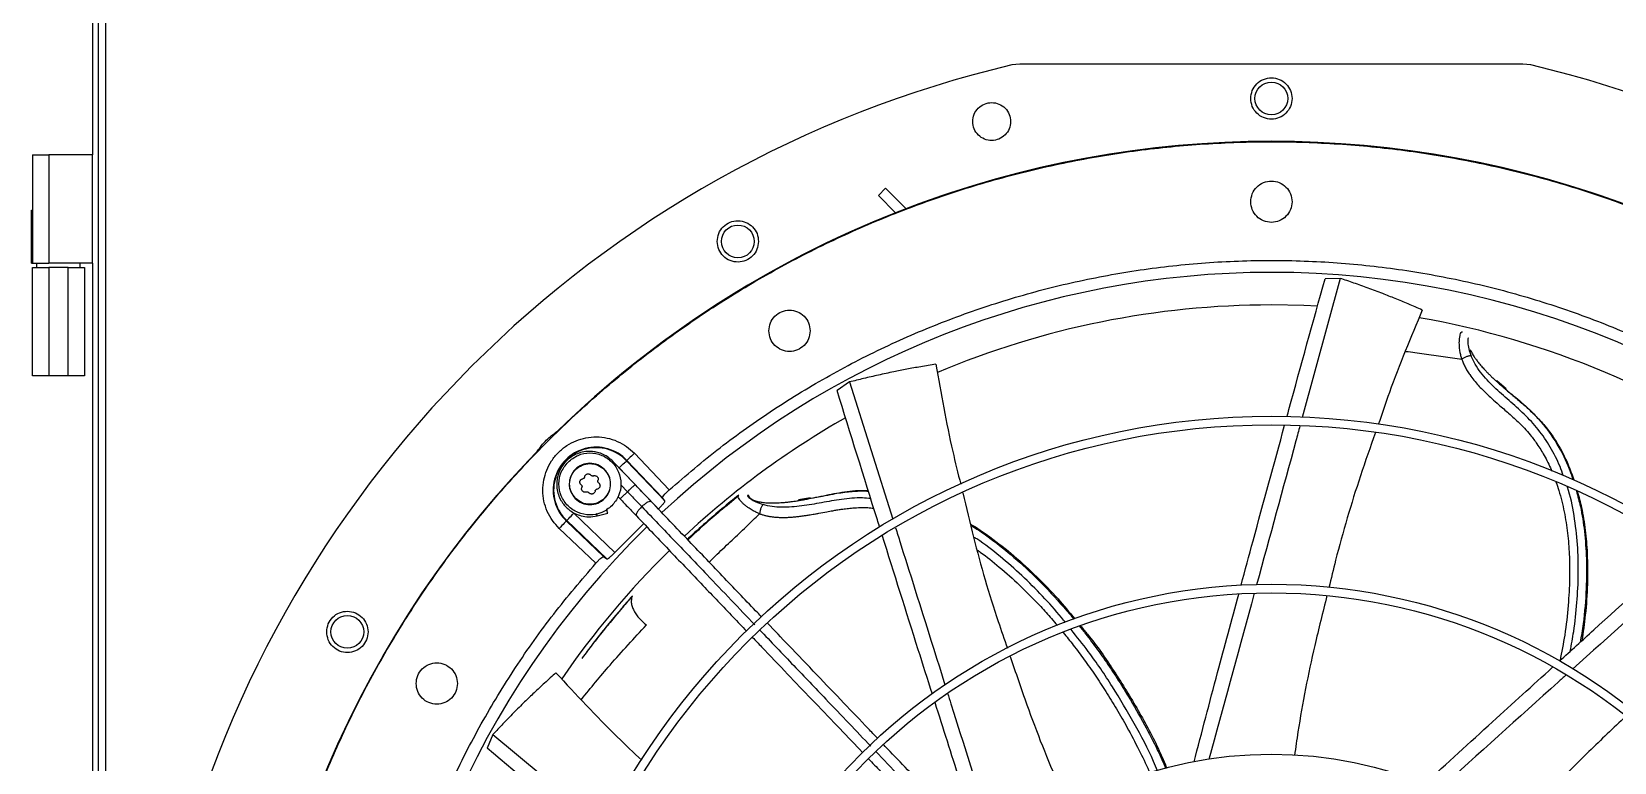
# Model space of a CAD drawing. Header units: inches. Extents: x 1229 to 1453, y -1023 to -720.
# Drawn here: x 1244.99 to 1263.1, y -920.65 to -912.29 of the extents above; entities that cross this region are included whole.
import ezdxf

# ---------------------------------------------------------------- set-up
doc = ezdxf.new("R2010")
doc.units = ezdxf.units.IN
doc.header["$MEASUREMENT"] = 0

msp = doc.modelspace()

# ---------------------------------------------------------------- linework, layer by layer
at = {"color": 18, "linetype": 'Continuous', "lineweight": 25, "true_color": 0x000000}
for p, q in [((1245.6906, -911.8687), (1245.6906, -913.6997)), ((1245.7536, -911.8687), (1245.7536, -939.2706)), ((1245.8366, -911.9447), (1245.8366, -939.1947)), ((1256.2963, -912.6624), (1256.2059, -912.6729)), ((1262.0514, -912.6624), (1256.2963, -912.6624)), ((1262.1418, -912.6729), (1262.0514, -912.6624)), ((1245.0031, -913.6997), (1245.0031, -914.3343)), ((1245.0031, -913.6997), (1245.1906, -913.6997)), ((1245.1906, -913.6997), (1245.1906, -914.9397)), ((1245.6906, -913.6997), (1245.1906, -913.6997)), ((1245.6906, -914.9397), (1245.6906, -913.6997)), ((1254.7606, -914.0827), (1254.6787, -914.1678)), ((1254.6787, -914.1678), (1254.8761, -914.3652)), ((1254.9964, -914.3185), (1254.7606, -914.0827)), ((1244.9931, -914.9397), (1244.9931, -914.3343)), ((1244.9931, -914.3343), (1245.0031, -914.3343)), ((1245.0031, -914.3343), (1245.0031, -914.9397)), ((1244.9931, -914.9397), (1245.0031, -914.9397)), ((1245.0031, -914.9397), (1245.1906, -914.9397)), ((1245.0496, -914.9397), (1245.0496, -914.9897)), ((1245.6906, -914.9397), (1245.1906, -914.9397)), ((1245.5496, -914.9897), (1245.5496, -914.9397)), ((1245.6906, -914.9397), (1245.6906, -934.6997)), ((1245.0026, -916.2297), (1245.0026, -914.9897)), ((1245.0026, -914.9897), (1245.1901, -914.9897)), ((1245.1901, -914.9897), (1245.1901, -916.2297)), ((1245.4091, -914.9897), (1245.1901, -914.9897)), ((1245.4091, -916.2297), (1245.4091, -914.9897)), ((1245.4091, -914.9897), (1245.5966, -914.9897)), ((1245.5966, -914.9897), (1245.5966, -916.2297)), ((1259.9603, -915.1136), (1259.5274, -916.7039)), ((1259.9603, -915.1136), (1259.7881, -915.1179)), ((1245.1901, -916.2297), (1245.0026, -916.2297)), ((1245.4091, -916.2297), (1245.1901, -916.2297)), ((1245.5966, -916.2297), (1245.4091, -916.2297)), ((1254.349, -916.2995), (1254.2065, -916.3962)), ((1254.349, -916.2995), (1254.8443, -917.8699)), ((1261.8586, -916.3793), (1261.7539, -916.2871)), ((1251.8882, -917.1153), (1252.2866, -917.532)), ((1251.8948, -917.4727), (1251.6417, -917.2079)), ((1252.1615, -917.751), (1251.7135, -917.2823)), ((1251.7988, -917.2007), (1251.8028, -917.1969)), ((1252.237, -917.6591), (1251.7988, -917.2007)), ((1251.8028, -917.1969), (1252.2101, -917.6229)), ((1251.7332, -917.4746), (1251.8094, -917.5543)), ((1251.7001, -917.6109), (1251.724, -917.6359)), ((1252.237, -917.6591), (1252.2101, -917.6229)), ((1253.1817, -917.6015), (1253.1828, -917.6039)), ((1253.1905, -917.5953), (1253.1819, -917.5973)), ((1253.1905, -917.5953), (1253.1921, -917.5988)), ((1253.1947, -917.6008), (1253.1905, -917.5953)), ((1253.1989, -917.6097), (1253.1978, -917.6062)), ((1253.9039, -917.6243), (1253.764, -917.6491)), ((1251.1954, -917.8004), (1251.6641, -918.2484)), ((1251.4607, -917.8314), (1251.5829, -917.8016)), ((1251.4451, -918.3736), (1251.0283, -917.9752)), ((1251.1099, -917.8898), (1251.1138, -917.8858)), ((1251.536, -918.2971), (1251.1099, -917.8898)), ((1251.5722, -918.324), (1251.1138, -917.8858)), ((1251.6641, -918.2484), (1251.994, -917.9185)), ((1251.536, -918.2971), (1251.5722, -918.324)), ((1250.2702, -920.3306), (1250.2025, -920.4889)), ((1250.2702, -920.3306), (1251.534, -921.3824))]:
    msp.add_line(p, q, dxfattribs=at)
at = {"color": 18, "linetype": 'Continuous', "lineweight": 25, "true_color": 0x000000, "flags": 128}
for points in [[(1259.7001, -915.4324), (1259.5441, -915.4252), (1259.1739, -915.4183)], [(1251.8882, -917.1153), (1251.8717, -917.131), (1251.8559, -917.1462), (1251.8412, -917.1602), (1251.8284, -917.1725), (1251.8177, -917.1826), (1251.8098, -917.1902), (1251.8047, -917.195), (1251.8028, -917.1969)], [(1251.7135, -917.2823), (1251.7299, -917.2666), (1251.7458, -917.2514), (1251.7604, -917.2374), (1251.7733, -917.2251), (1251.7839, -917.2149), (1251.7919, -917.2073), (1251.7969, -917.2025), (1251.7988, -917.2007)], [(1251.1138, -917.8858), (1251.1156, -917.8839), (1251.1204, -917.8788), (1251.128, -917.8709), (1251.1382, -917.8602), (1251.1505, -917.8474), (1251.1645, -917.8327), (1251.1796, -917.8169), (1251.1954, -917.8004)], [(1251.1099, -917.8898), (1251.1081, -917.8917), (1251.1033, -917.8967), (1251.0957, -917.9047), (1251.0855, -917.9153), (1251.0732, -917.9282), (1251.0592, -917.9428), (1251.0441, -917.9587), (1251.0283, -917.9752)]]:
    msp.add_lwpolyline(points, dxfattribs=at)
at = {"color": 18, "linetype": 'Continuous', "lineweight": 25, "true_color": 0x000000}
for centre, radius in [((1259.1739, -913.0561), 0.1875), ((1259.1739, -925.2608), 11.7126), ((1253.0715, -914.6912), 0.1875), ((1259.1739, -925.2608), 8.5704), ((1259.1739, -925.2608), 8.472), ((1259.1739, -925.2608), 6.6478), ((1259.1739, -925.2608), 6.5493), ((1248.6043, -919.1584), 0.1875), ((1259.1739, -925.2608), 4.7037)]:
    msp.add_circle(centre, radius, dxfattribs=at)
for centre, radius, start, end in [((1259.1739, -925.2608), 12.9331, 103.26667, 166.73333), ((1259.1739, -925.2608), 12.9331, 13.26667, 76.73333), ((1259.1739, -925.2608), 11.7147, 69.09994, 110.90006), ((1259.1739, -925.2608), 11.7147, 111.53134, 134.20264), ((1259.1739, -925.2608), 10.2157, 90, 133.03686), ((1259.1739, -925.2608), 10.2157, 44.36303, 90), ((1259.1739, -925.2608), 9.8425, 90, 112.84339), ((1259.1739, -925.2608), 9.8425, 54.20961, 80.11304), ((1259.1739, -925.2608), 9.8425, 119.66087, 133.01249), ((1259.1739, -925.2608), 11.7147, 135.79736, 158.46866), ((1251.4486, -917.5355), 0.4901, 43.70945, 226.29055), ((1251.4486, -917.5355), 0.4845, 43.70945, 226.29055), ((1259.1739, -925.2608), 10.2157, 134.36248, 223.03765), ((1259.1739, -925.2608), 9.8425, 134.38828, 145.56385)]:
    msp.add_arc(centre, radius, start, end, dxfattribs=at)
for points, knots in [([(1258.9376, -913.0561), (1258.9412, -913.0253), (1258.9482, -912.9635), (1259.0027, -912.8849), (1259.0809, -912.8322), (1259.1739, -912.8137), (1259.2668, -912.8322), (1259.345, -912.8849), (1259.3995, -912.9635), (1259.4066, -913.0253), (1259.4101, -913.0561)], [0, 0, 0, 0, 0.1245349, 0.2497054, 0.3748574, 0.4999969, 0.6251426, 0.7502946, 0.8754651, 1, 1, 1, 1]), ([(1255.7577, -913.3198), (1255.761, -913.2914), (1255.7675, -913.2346), (1255.8178, -913.1625), (1255.8896, -913.1144), (1255.975, -913.0976), (1256.0602, -913.1149), (1256.1317, -913.1634), (1256.1812, -913.2355), (1256.1876, -913.2918), (1256.1908, -913.3198)], [0, 0, 0, 0, 0.1252412, 0.2504823, 0.3757092, 0.5009322, 0.6261603, 0.7514072, 0.8764868, 1, 1, 1, 1]), ([(1259.4101, -913.0561), (1259.4065, -913.0873), (1259.3992, -913.1495), (1259.3442, -913.228), (1259.2662, -913.2801), (1259.1739, -913.2984), (1259.0815, -913.2801), (1259.0035, -913.228), (1258.9485, -913.1495), (1258.9413, -913.0873), (1258.9376, -913.0561)], [0, 0, 0, 0, 0.1262511, 0.2513295, 0.3756274, 0.5000031, 0.6243726, 0.7486705, 0.8737489, 1, 1, 1, 1]), ([(1256.1908, -913.3198), (1256.1875, -913.3483), (1256.181, -913.405), (1256.131, -913.4769), (1256.0598, -913.5249), (1255.9751, -913.5419), (1255.8902, -913.5255), (1255.8184, -913.4778), (1255.7677, -913.4056), (1255.7611, -913.3484), (1255.7577, -913.3198)], [0, 0, 0, 0, 0.1255135, 0.2499867, 0.3743935, 0.4988922, 0.6232597, 0.7479394, 0.8738314, 1, 1, 1, 1]), ([(1247.4643, -925.2608), (1247.4692, -925.0053), (1247.4788, -924.4944), (1247.5568, -923.7313), (1247.681, -922.9748), (1247.8553, -922.228), (1248.0778, -921.4942), (1248.3479, -920.7766), (1248.6644, -920.0781), (1249.0259, -919.4019), (1249.4308, -918.7507), (1249.8774, -918.1274), (1250.3639, -917.5347), (1250.8881, -916.975), (1251.4477, -916.4508), (1252.0405, -915.9644), (1252.6637, -915.5177), (1253.3149, -915.1128), (1253.9912, -914.7513), (1254.6896, -914.4349), (1255.4073, -914.1648), (1256.141, -913.9422), (1256.8878, -913.7681), (1257.6444, -913.6432), (1258.4075, -913.568), (1259.1739, -913.5429), (1259.9402, -913.568), (1260.7033, -913.6432), (1261.4599, -913.7681), (1262.2067, -913.9422), (1262.9404, -914.1648), (1263.6581, -914.4349), (1264.3565, -914.7513), (1265.0328, -915.1128), (1265.684, -915.5177), (1266.3073, -915.9644), (1266.9, -916.4508), (1267.4597, -916.975), (1267.9838, -917.5347), (1268.4703, -918.1274), (1268.9169, -918.7507), (1269.3218, -919.4019), (1269.6833, -920.0781), (1269.9998, -920.7766), (1270.2699, -921.4942), (1270.4924, -922.228), (1270.6667, -922.9748), (1270.7909, -923.7313), (1270.8689, -924.4944), (1270.8786, -925.0053), (1270.8834, -925.2608)], [0, 0, 0, 0, 0.0208333, 0.0416667, 0.0625, 0.0833333, 0.1041667, 0.125, 0.1458333, 0.1666667, 0.1875, 0.2083334, 0.2291667, 0.25, 0.2708334, 0.2916666, 0.3125, 0.3333333, 0.3541667, 0.375, 0.3958333, 0.4166666, 0.4375001, 0.4583333, 0.4791667, 0.5, 0.5208333, 0.5416667, 0.5625, 0.5833334, 0.6041667, 0.625, 0.6458334, 0.6666667, 0.6875, 0.7083334, 0.7291667, 0.75, 0.7708333, 0.7916667, 0.8125, 0.8333333, 0.8541667, 0.875, 0.8958333, 0.9166667, 0.9375, 0.9583333, 0.9791667, 1, 1, 1, 1]), ([(1258.9376, -914.2372), (1258.9412, -914.2063), (1258.9483, -914.1444), (1259.0029, -914.0658), (1259.081, -914.0133), (1259.1739, -913.9948), (1259.2667, -914.0133), (1259.3448, -914.0658), (1259.3994, -914.1444), (1259.4065, -914.2063), (1259.4101, -914.2372)], [0, 0, 0, 0, 0.1249991, 0.2500007, 0.3749975, 0.4999969, 0.6250025, 0.7499993, 0.8750009, 1, 1, 1, 1]), ([(1259.4101, -914.2372), (1259.4065, -914.2681), (1259.3994, -914.3299), (1259.3448, -914.4086), (1259.2667, -914.4611), (1259.1739, -914.4795), (1259.081, -914.4611), (1259.0029, -914.4086), (1258.9483, -914.3299), (1258.9412, -914.2681), (1258.9376, -914.2372)], [0, 0, 0, 0, 0.1249991, 0.2500007, 0.3749975, 0.5000031, 0.6250025, 0.7499993, 0.8750009, 1, 1, 1, 1]), ([(1252.8353, -914.6912), (1252.8389, -914.6602), (1252.846, -914.5981), (1252.901, -914.5193), (1252.9796, -914.4668), (1253.073, -914.4488), (1253.1661, -914.4679), (1253.2438, -914.5212), (1253.2974, -914.5997), (1253.3043, -914.6608), (1253.3077, -914.6912)], [0, 0, 0, 0, 0.12549, 0.2509626, 0.3764296, 0.5019059, 0.6273907, 0.7528825, 0.8772355, 1, 1, 1, 1]), ([(1253.3077, -914.6912), (1253.3042, -914.722), (1253.2971, -914.7836), (1253.243, -914.862), (1253.1655, -914.9146), (1253.0732, -914.9335), (1252.9804, -914.9158), (1252.9017, -914.8638), (1252.8461, -914.7849), (1252.8389, -914.7224), (1252.8353, -914.6912)], [0, 0, 0, 0, 0.1245781, 0.2488759, 0.3733742, 0.4977534, 0.6221004, 0.7475169, 0.8737596, 1, 1, 1, 1]), ([(1252.2866, -917.532), (1252.4776, -917.3689), (1252.8597, -917.0425), (1253.476, -916.6075), (1254.1199, -916.2154), (1254.7912, -915.872), (1255.4856, -915.5781), (1256.1995, -915.3355), (1256.9292, -915.1455), (1257.6708, -915.009), (1258.4203, -914.9269), (1259.1739, -914.8994), (1259.9274, -914.9269), (1260.6769, -915.009), (1261.4185, -915.1455), (1262.1482, -915.3355), (1262.8621, -915.5781), (1263.5565, -915.872), (1264.2278, -916.2154), (1264.8717, -916.6075), (1265.488, -917.0425), (1265.8701, -917.3689), (1266.0611, -917.532)], [0, 0, 0, 0, 0.04999991, 0.09999992, 0.14999988, 0.19999993, 0.25, 0.30000004, 0.35000001, 0.40000012, 0.45000007, 0.49999985, 0.54999995, 0.5999999, 0.65000001, 0.69999997, 0.75000002, 0.80000009, 0.85, 0.89999996, 0.94999997, 1, 1, 1, 1]), ([(1259.3529, -916.6945), (1259.3604, -916.6673), (1259.5043, -916.14), (1259.65, -915.6154), (1259.7881, -915.1179)], [0, 0, 0, 0, 0.0516093, 1, 1, 1, 1]), ([(1260.9004, -915.4763), (1260.8469, -915.453), (1260.7436, -915.4078), (1260.5927, -915.3457), (1260.4396, -915.2851), (1260.2824, -915.2259), (1260.1197, -915.1674), (1260.0127, -915.1313), (1259.9603, -915.1136)], [0, 0, 0, 0, 0.1737125, 0.335418, 0.4850755, 0.6632663, 0.8349168, 1, 1, 1, 1]), ([(1253.4258, -915.7141), (1253.4294, -915.6831), (1253.4365, -915.6213), (1253.4911, -915.5427), (1253.5692, -915.4901), (1253.662, -915.4717), (1253.7549, -915.4901), (1253.833, -915.5427), (1253.8876, -915.6213), (1253.8947, -915.6831), (1253.8983, -915.7141)], [0, 0, 0, 0, 0.1249991, 0.2499977, 0.3749989, 0.4999982, 0.6249976, 0.7499987, 0.8750009, 1, 1, 1, 1]), ([(1260.9004, -915.4763), (1260.7694, -915.7889), (1260.5887, -916.2202), (1260.4385, -916.6628), (1260.3971, -916.7848)], [0, 0, 0, 0, 0.7245334, 1, 1, 1, 1]), ([(1253.8983, -915.7141), (1253.8947, -915.745), (1253.8876, -915.8068), (1253.833, -915.8854), (1253.7549, -915.938), (1253.662, -915.9564), (1253.5692, -915.938), (1253.4911, -915.8854), (1253.4365, -915.8068), (1253.4294, -915.745), (1253.4258, -915.7141)], [0, 0, 0, 0, 0.1249998, 0.2500013, 0.3750024, 0.5000018, 0.6250011, 0.7500022, 0.8750002, 1, 1, 1, 1]), ([(1261.3521, -916.0372), (1261.3486, -916.0251), (1261.3407, -915.9979), (1261.3317, -915.9531), (1261.3261, -915.9084), (1261.3237, -915.8674), (1261.3239, -915.8315), (1261.3267, -915.7941), (1261.3332, -915.7599), (1261.3435, -915.7293), (1261.3534, -915.7258), (1261.3586, -915.724)], [0, 0, 0, 0, 0.0797533, 0.1782755, 0.2969961, 0.3878827, 0.4805779, 0.5825761, 0.7201844, 0.853487, 1, 1, 1, 1]), ([(1261.4296, -915.798), (1261.4262, -915.7986), (1261.4192, -915.7999), (1261.4197, -915.8472), (1261.4286, -915.9157), (1261.4483, -915.9738), (1261.4582, -916.0028)], [0, 0, 0, 0, 0.2444645, 0.4943335, 0.7479228, 1, 1, 1, 1]), ([(1260.7117, -915.9488), (1260.7816, -915.9586), (1260.9245, -915.9787), (1261.1379, -916.009), (1261.2814, -916.0279), (1261.3521, -916.0372)], [0, 0, 0, 0, 0.326792, 0.6684213, 1, 1, 1, 1]), ([(1261.4582, -916.0028), (1261.4557, -916.0023), (1261.4505, -916.0012), (1261.4395, -916.0017), (1261.426, -916.004), (1261.4106, -916.0083), (1261.3944, -916.0142), (1261.3787, -916.0214), (1261.3642, -916.0292), (1261.356, -916.0346), (1261.3521, -916.0372)], [0, 0, 0, 0, 0.1149807, 0.2381364, 0.3674316, 0.500006, 0.6325778, 0.7618708, 0.8850249, 1, 1, 1, 1]), ([(1261.3521, -916.0372), (1261.3573, -916.0515), (1261.3681, -916.081), (1261.389, -916.1254), (1261.414, -916.1708), (1261.4476, -916.2229), (1261.4898, -916.279), (1261.5386, -916.3355), (1261.5866, -916.3859), (1261.6383, -916.4364), (1261.7009, -916.4941), (1261.7861, -916.5694), (1261.8726, -916.6436), (1261.9516, -916.7136), (1262.0118, -916.7698), (1262.0733, -916.8322), (1262.1413, -916.9104), (1262.2185, -917.0135), (1262.2996, -917.1457), (1262.3546, -917.2517), (1262.3796, -917.3145), (1262.382, -917.3205)], [0, 0, 0, 0, 0.0273161, 0.0563296, 0.0869677, 0.1187169, 0.165398, 0.2104306, 0.2503315, 0.2887063, 0.3394777, 0.4034158, 0.4948598, 0.5485889, 0.5987234, 0.6476001, 0.7107189, 0.7885468, 0.8811132, 0.9885517, 1, 1, 1, 1]), ([(1261.4467, -915.9263), (1261.453, -915.9399), (1261.4657, -915.9672), (1261.4899, -916.0059), (1261.5145, -916.0413), (1261.5416, -916.0768), (1261.5754, -916.1173), (1261.6084, -916.1538), (1261.6371, -916.1839), (1261.6621, -916.2093), (1261.6904, -916.237), (1261.7188, -916.2641), (1261.7381, -916.2817), (1261.7466, -916.2895)], [0, 0, 0, 0, 0.1176237, 0.2352945, 0.3088833, 0.3993932, 0.5172332, 0.6329833, 0.696085, 0.7668556, 0.8452754, 0.9312976, 1, 1, 1, 1]), ([(1262.5135, -917.3723), (1262.5014, -917.3369), (1262.4621, -917.2224), (1262.3679, -917.0426), (1262.2311, -916.8393), (1262.0682, -916.6658), (1261.8939, -916.5134), (1261.7212, -916.3616), (1261.5884, -916.2216), (1261.5022, -916.0984), (1261.4727, -916.0344), (1261.4582, -916.0028)], [0, 0, 0, 0, 0.06172613, 0.20011546, 0.33879339, 0.47720265, 0.61248728, 0.74506003, 0.87459915, 0.93807949, 1, 1, 1, 1]), ([(1255.336, -916.0963), (1255.2784, -916.1056), (1255.167, -916.1235), (1255.0065, -916.1528), (1254.8449, -916.1846), (1254.6807, -916.2198), (1254.5122, -916.2586), (1254.4027, -916.2861), (1254.349, -916.2995)], [0, 0, 0, 0, 0.1737121, 0.3354186, 0.4850768, 0.6632669, 0.834917, 1, 1, 1, 1]), ([(1255.336, -916.0963), (1255.3948, -916.4301), (1255.476, -916.8908), (1255.589, -917.3444), (1255.6201, -917.4695)], [0, 0, 0, 0, 0.7243415, 1, 1, 1, 1]), ([(1254.6925, -917.9565), (1254.6841, -917.93), (1254.5202, -917.4091), (1254.3593, -916.8894), (1254.2065, -916.3962)], [0, 0, 0, 0, 0.0508104, 1, 1, 1, 1]), ([(1261.7466, -916.2895), (1261.7497, -916.2924), (1261.7586, -916.3006), (1261.7751, -916.3154), (1261.7971, -916.3349), (1261.8206, -916.3553), (1261.8425, -916.3742), (1261.8605, -916.3896), (1261.904, -916.4265), (1261.9624, -916.4754), (1262.0331, -916.5356), (1262.0884, -916.5841), (1262.1401, -916.6317), (1262.1912, -916.6819), (1262.241, -916.7353), (1262.3022, -916.8071), (1262.3791, -916.909), (1262.4584, -917.0354), (1262.5295, -917.1731), (1262.5839, -917.2961), (1262.6122, -917.3804), (1262.6241, -917.4158)], [0, 0, 0, 0, 0.0086914, 0.0251817, 0.0460005, 0.0700226, 0.0901404, 0.1065454, 0.1195357, 0.2099486, 0.2672003, 0.3159831, 0.3655041, 0.4157714, 0.4667558, 0.5184192, 0.6120875, 0.7302013, 0.8225324, 0.9257043, 1, 1, 1, 1]), ([(1261.8587, -916.3859), (1261.8872, -916.4102), (1261.979, -916.4885), (1262.0952, -916.5778), (1262.1706, -916.6603), (1262.1899, -916.6814)], [0, 0, 0, 0, 0.2506941, 0.8084089, 1, 1, 1, 1]), ([(1262.1955, -916.6873), (1262.2318, -916.724), (1262.3262, -916.8195), (1262.4507, -917.0051), (1262.5619, -917.214), (1262.6118, -917.3581), (1262.6332, -917.4199)], [0, 0, 0, 0, 0.1847245, 0.4810938, 0.7775394, 1, 1, 1, 1]), ([(1250.7758, -917.0933), (1250.8084, -917.049), (1250.8735, -916.9604), (1250.9621, -916.8953), (1251.0064, -916.8628)], [0, 0, 0, 0, 0.5000028, 1, 1, 1, 1]), ([(1251.0283, -917.9752), (1251.0014, -917.9463), (1250.9466, -917.8877), (1250.8876, -917.7803), (1250.8495, -917.6628), (1250.8364, -917.5406), (1250.8474, -917.4205), (1250.8813, -917.3056), (1250.9376, -917.1982), (1251.0155, -917.1025), (1251.1112, -917.0245), (1251.2186, -916.9683), (1251.3336, -916.9344), (1251.4536, -916.9233), (1251.5759, -916.9364), (1251.6934, -916.9745), (1251.8007, -917.0335), (1251.8594, -917.0883), (1251.8882, -917.1153)], [0, 0, 0, 0, 0.0609947, 0.1240598, 0.1879932, 0.2514896, 0.3132964, 0.3737125, 0.4362122, 0.4999988, 0.5637862, 0.626287, 0.6867033, 0.7485096, 0.8120063, 0.8759386, 0.9390043, 1, 1, 1, 1]), ([(1258.828, -918.6238), (1258.8736, -918.4542), (1259.0379, -917.8431), (1259.2049, -917.2346), (1259.3255, -916.795)], [0, 0, 0, 0, 0.2775205, 1, 1, 1, 1]), ([(1259.5007, -916.802), (1259.4854, -916.8584), (1259.3208, -917.4631), (1259.155, -918.0698), (1259.0046, -918.6199)], [0, 0, 0, 0, 0.0932151, 1, 1, 1, 1]), ([(1260.3647, -916.8782), (1260.3065, -917.0432), (1260.1366, -917.5246), (1259.9601, -918.1173), (1259.857, -918.5479), (1259.832, -918.6524)], [0, 0, 0, 0, 0.2831934, 0.8261353, 1, 1, 1, 1]), ([(1251.6432, -917.2095), (1251.6227, -917.1906), (1251.5838, -917.1548), (1251.5169, -917.1205), (1251.4543, -917.1011), (1251.3858, -917.0918), (1251.3127, -917.0958), (1251.2353, -917.1172), (1251.1658, -917.1531), (1251.1044, -917.2033), (1251.0548, -917.2658), (1251.0194, -917.3372), (1250.9998, -917.4146), (1250.9969, -917.4938), (1251.0103, -917.5697), (1251.033, -917.6274), (1251.0568, -917.669), (1251.0793, -917.7009), (1251.1099, -917.7355), (1251.1526, -917.7723), (1251.2096, -917.807), (1251.2817, -917.8335), (1251.3687, -917.8466), (1251.4294, -917.8366), (1251.4614, -917.8313)], [0, 0, 0, 0, 0.0533831, 0.1009344, 0.1426439, 0.1785059, 0.2332135, 0.2817711, 0.3315184, 0.3821159, 0.4327466, 0.4833787, 0.5340106, 0.5846419, 0.6342275, 0.6807576, 0.7028805, 0.7260425, 0.7554166, 0.7913145, 0.8337298, 0.8826566, 0.938083, 1, 1, 1, 1]), ([(1251.1284, -917.2154), (1251.165, -917.1863), (1251.2381, -917.1283), (1251.3794, -917.1028), (1251.518, -917.1299), (1251.6361, -917.2088), (1251.715, -917.3269), (1251.7421, -917.4655), (1251.7166, -917.6068), (1251.6586, -917.6799), (1251.6295, -917.7165)], [0, 0, 0, 0, 0.1249999, 0.2500017, 0.3749993, 0.5000028, 0.6250011, 0.7500014, 0.8750017, 1, 1, 1, 1]), ([(1251.6295, -917.7165), (1251.593, -917.7455), (1251.5198, -917.8035), (1251.3785, -917.829), (1251.24, -917.8019), (1251.1219, -917.723), (1251.043, -917.6049), (1251.0159, -917.4664), (1251.0413, -917.325), (1251.0994, -917.2519), (1251.1284, -917.2154)], [0, 0, 0, 0, 0.1250027, 0.2499997, 0.375001, 0.5000001, 0.6250003, 0.7500001, 0.8749998, 1, 1, 1, 1]), ([(1251.546, -917.2989), (1251.5216, -917.2795), (1251.4729, -917.2408), (1251.3787, -917.2239), (1251.2863, -917.2419), (1251.2076, -917.2945), (1251.155, -917.3732), (1251.1369, -917.4656), (1251.1539, -917.5598), (1251.1926, -917.6086), (1251.2119, -917.633)], [0, 0, 0, 0, 0.1250006, 0.2499996, 0.3749985, 0.4999991, 0.6250002, 0.7499996, 0.8749982, 1, 1, 1, 1]), ([(1251.2144, -917.6305), (1251.1953, -917.6065), (1251.1572, -917.5585), (1251.1404, -917.4656), (1251.1582, -917.3746), (1251.2101, -917.297), (1251.2877, -917.2452), (1251.3787, -917.2274), (1251.4715, -917.2441), (1251.5196, -917.2823), (1251.5436, -917.3013)], [0, 0, 0, 0, 0.1250013, 0.2500004, 0.3749996, 0.5000009, 0.6250024, 0.7500004, 0.8749985, 1, 1, 1, 1]), ([(1251.2119, -917.633), (1251.2363, -917.6523), (1251.2851, -917.691), (1251.3793, -917.708), (1251.4717, -917.6899), (1251.5504, -917.6373), (1251.603, -917.5586), (1251.621, -917.4662), (1251.6041, -917.372), (1251.5654, -917.3233), (1251.546, -917.2989)], [0, 0, 0, 0, 0.1250015, 0.2500013, 0.3750011, 0.5000027, 0.6250018, 0.7500013, 0.8750016, 1, 1, 1, 1]), ([(1251.5436, -917.3013), (1251.5626, -917.3253), (1251.6008, -917.3734), (1251.6175, -917.4662), (1251.5997, -917.5572), (1251.5479, -917.6348), (1251.4703, -917.6867), (1251.3793, -917.7045), (1251.2864, -917.6877), (1251.2384, -917.6496), (1251.2144, -917.6305)], [0, 0, 0, 0, 0.1249984, 0.2499994, 0.3750005, 0.4999989, 0.6250006, 0.7499994, 0.8749982, 1, 1, 1, 1]), ([(1251.6432, -917.2095), (1251.6427, -917.21), (1251.642, -917.2106), (1251.634, -917.2183), (1251.6325, -917.2198)], [0, 0, 0, 0, 0.81299953, 1, 1, 1, 1]), ([(1251.2793, -917.4778), (1251.2761, -917.4749), (1251.2703, -917.4694), (1251.265, -917.4585), (1251.263, -917.447), (1251.2644, -917.4352), (1251.269, -917.4243), (1251.2766, -917.4154), (1251.2866, -917.4085), (1251.2944, -917.4068), (1251.2985, -917.4058)], [0, 0, 0, 0, 0.13623757, 0.25456346, 0.37957184, 0.49997541, 0.62037304, 0.74539729, 0.86373723, 1, 1, 1, 1]), ([(1251.2793, -917.4778), (1251.2812, -917.4795), (1251.2849, -917.483), (1251.2881, -917.4903), (1251.289, -917.4981), (1251.2875, -917.503), (1251.2867, -917.5055)], [0, 0, 0, 0, 0.2560094, 0.5000574, 0.745935, 1, 1, 1, 1]), ([(1251.2955, -917.5494), (1251.293, -917.5465), (1251.2879, -917.5405), (1251.284, -917.5293), (1251.2831, -917.5172), (1251.2854, -917.5096), (1251.2867, -917.5055)], [0, 0, 0, 0, 0.2407678, 0.4908057, 0.7274845, 1, 1, 1, 1]), ([(1251.3189, -917.3855), (1251.3183, -917.3881), (1251.3171, -917.393), (1251.3124, -917.3994), (1251.3061, -917.4041), (1251.3011, -917.4052), (1251.2985, -917.4058)], [0, 0, 0, 0, 0.2560281, 0.4999487, 0.7438871, 1, 1, 1, 1]), ([(1251.3189, -917.3855), (1251.3198, -917.3813), (1251.3216, -917.3735), (1251.3285, -917.3635), (1251.3374, -917.356), (1251.3483, -917.3513), (1251.36, -917.3499), (1251.3715, -917.352), (1251.3825, -917.3572), (1251.3879, -917.3631), (1251.3908, -917.3662)], [0, 0, 0, 0, 0.1362469, 0.2546153, 0.3795906, 0.5000319, 0.6204035, 0.7454565, 0.863771, 1, 1, 1, 1]), ([(1251.4186, -917.3737), (1251.4161, -917.3744), (1251.4112, -917.3759), (1251.4033, -917.375), (1251.3961, -917.3719), (1251.3926, -917.3681), (1251.3908, -917.3662)], [0, 0, 0, 0, 0.2559954, 0.4999227, 0.7439205, 1, 1, 1, 1]), ([(1251.4186, -917.3737), (1251.4227, -917.3724), (1251.4303, -917.37), (1251.4424, -917.371), (1251.4535, -917.3748), (1251.4595, -917.3799), (1251.4625, -917.3824)], [0, 0, 0, 0, 0.2724809, 0.5090867, 0.7591268, 1, 1, 1, 1]), ([(1251.4787, -917.4541), (1251.4818, -917.4569), (1251.4877, -917.4624), (1251.4929, -917.4733), (1251.495, -917.4849), (1251.4936, -917.4966), (1251.489, -917.5074), (1251.4816, -917.5163), (1251.4716, -917.5232), (1251.4636, -917.5251), (1251.4594, -917.526)], [0, 0, 0, 0, 0.1334912, 0.2559833, 0.3784611, 0.4992475, 0.6215184, 0.7395061, 0.8618418, 1, 1, 1, 1]), ([(1251.4625, -917.3824), (1251.465, -917.3854), (1251.4701, -917.3914), (1251.474, -917.4026), (1251.4749, -917.4148), (1251.4725, -917.4224), (1251.4712, -917.4263)], [0, 0, 0, 0, 0.2407916, 0.4908722, 0.7367046, 1, 1, 1, 1]), ([(1251.4787, -917.4541), (1251.4768, -917.4523), (1251.473, -917.4488), (1251.4699, -917.4416), (1251.469, -917.4337), (1251.4705, -917.4288), (1251.4712, -917.4263)], [0, 0, 0, 0, 0.25608419, 0.50011989, 0.74400881, 1, 1, 1, 1]), ([(1251.8948, -917.4727), (1251.8934, -917.474), (1251.8907, -917.4766), (1251.8702, -917.4962), (1251.842, -917.5232), (1251.8203, -917.5439), (1251.8094, -917.5543)], [0, 0, 0, 0, 0.2570497, 0.5141005, 0.757041, 1, 1, 1, 1]), ([(1252.0823, -917.669), (1252.0516, -917.6368), (1251.9902, -917.5726), (1251.9266, -917.506), (1251.8948, -917.4727)], [0, 0, 0, 0, 0.5000064, 1, 1, 1, 1]), ([(1262.4293, -917.4422), (1262.4407, -917.4752), (1262.4658, -917.5478), (1262.4968, -917.6626), (1262.5242, -917.7848), (1262.5458, -917.907), (1262.5677, -918.0686), (1262.5846, -918.2819), (1262.5878, -918.5578), (1262.5706, -918.8662), (1262.5356, -919.1806), (1262.4946, -919.3893), (1262.4755, -919.4865)], [0, 0, 0, 0, 0.0509483, 0.1121341, 0.1726799, 0.2325776, 0.2918128, 0.408677, 0.5416168, 0.6906578, 0.8558148, 1, 1, 1, 1]), ([(1262.5936, -919.3793), (1262.6072, -919.3038), (1262.6402, -919.1201), (1262.6722, -918.8238), (1262.6888, -918.492), (1262.6811, -918.158), (1262.6396, -917.8268), (1262.5972, -917.6042), (1262.5591, -917.4986), (1262.5584, -917.4969)], [0, 0, 0, 0, 0.121428, 0.2956198, 0.4701514, 0.6451449, 0.8207538, 0.9970952, 1, 1, 1, 1]), ([(1251.3394, -917.5582), (1251.3353, -917.5595), (1251.3277, -917.5618), (1251.3156, -917.5609), (1251.3044, -917.557), (1251.2984, -917.5519), (1251.2955, -917.5494)], [0, 0, 0, 0, 0.2724774, 0.5091791, 0.7592108, 1, 1, 1, 1]), ([(1251.3394, -917.5582), (1251.3419, -917.5574), (1251.3468, -917.5559), (1251.3546, -917.5568), (1251.3619, -917.5599), (1251.3654, -917.5637), (1251.3671, -917.5656)], [0, 0, 0, 0, 0.2558611, 0.4997984, 0.7438138, 1, 1, 1, 1]), ([(1251.4391, -917.5463), (1251.4381, -917.5505), (1251.4364, -917.5583), (1251.4295, -917.5683), (1251.4206, -917.5759), (1251.4097, -917.5805), (1251.3979, -917.5819), (1251.3864, -917.5799), (1251.3755, -917.5746), (1251.37, -917.5688), (1251.3671, -917.5656)], [0, 0, 0, 0, 0.1362633, 0.2546071, 0.3796223, 0.5000185, 0.6204411, 0.7454475, 0.8637643, 1, 1, 1, 1]), ([(1251.4391, -917.5463), (1251.4397, -917.5438), (1251.4408, -917.5388), (1251.4455, -917.5325), (1251.4518, -917.5278), (1251.4568, -917.5266), (1251.4594, -917.526)], [0, 0, 0, 0, 0.256007, 0.5000525, 0.7440013, 1, 1, 1, 1]), ([(1251.8094, -917.5543), (1251.7985, -917.5647), (1251.7768, -917.5855), (1251.7486, -917.6125), (1251.7281, -917.632), (1251.7254, -917.6346), (1251.724, -917.6359)], [0, 0, 0, 0, 0.242959, 0.4858995, 0.7429503, 1, 1, 1, 1]), ([(1251.724, -917.6359), (1251.7558, -917.6692), (1251.8194, -917.7358), (1251.8808, -917.8), (1251.9115, -917.8322)], [0, 0, 0, 0, 0.4999993, 1, 1, 1, 1]), ([(1251.8094, -917.5543), (1251.8404, -917.5867), (1251.8957, -917.6446), (1251.949, -917.7004), (1251.9725, -917.725)], [0, 0, 0, 0, 0.5599007, 1, 1, 1, 1]), ([(1252.0823, -917.669), (1252.0776, -917.6668), (1252.0683, -917.6625), (1252.0398, -917.6736), (1252.0061, -917.6949), (1251.9837, -917.7149), (1251.9725, -917.725)], [0, 0, 0, 0, 0.2570584, 0.5141067, 0.7570491, 1, 1, 1, 1]), ([(1253.3434, -918.9887), (1253.3285, -918.973), (1253.1863, -918.8242), (1252.9092, -918.5343), (1252.5033, -918.1095), (1252.2257, -917.819), (1252.0823, -917.669)], [0, 0, 0, 0, 0.03525774, 0.33511664, 0.65658979, 1, 1, 1, 1]), ([(1252.1615, -917.751), (1252.1723, -917.7406), (1252.1943, -917.7194), (1252.2204, -917.6904), (1252.237, -917.6678), (1252.237, -917.662), (1252.237, -917.6591)], [0, 0, 0, 0, 0.2447901, 0.4967499, 0.747377, 1, 1, 1, 1]), ([(1252.2101, -917.6229), (1252.2101, -917.62), (1252.2101, -917.6142), (1252.2269, -917.5916), (1252.2532, -917.5629), (1252.2756, -917.5422), (1252.2866, -917.532)], [0, 0, 0, 0, 0.2528, 0.5035963, 0.7557688, 1, 1, 1, 1]), ([(1253.0807, -917.5938), (1253.0166, -917.6455), (1252.889, -917.7483), (1252.6982, -917.9132), (1252.5666, -918.0303), (1252.4984, -918.0953), (1252.4939, -918.0996)], [0, 0, 0, 0, 0.318639, 0.6348368, 0.9754512, 1, 1, 1, 1]), ([(1253.0782, -917.6051), (1253.0085, -917.6615), (1252.811, -917.8212), (1252.6205, -917.9891), (1252.5037, -918.1024), (1252.5, -918.1061)], [0, 0, 0, 0, 0.3460011, 0.9791354, 1, 1, 1, 1]), ([(1253.3206, -917.807), (1253.3089, -917.8022), (1253.2828, -917.7914), (1253.2422, -917.7705), (1253.2037, -917.7471), (1253.1702, -917.7233), (1253.1422, -917.7008), (1253.1147, -917.6753), (1253.0917, -917.6487), (1253.0714, -917.6156), (1253.077, -917.6024), (1253.0807, -917.5938)], [0, 0, 0, 0, 0.0721181, 0.1612124, 0.2685639, 0.3507313, 0.4345639, 0.5268108, 0.6512456, 0.7717877, 1, 1, 1, 1]), ([(1253.1819, -917.5973), (1253.1803, -917.6003), (1253.1769, -917.6066), (1253.2143, -917.6357), (1253.2733, -917.6714), (1253.3311, -917.6922), (1253.3598, -917.7026)], [0, 0, 0, 0, 0.2444642, 0.49433304, 0.74791804, 1, 1, 1, 1]), ([(1253.1921, -917.5988), (1253.1933, -917.6016), (1253.1961, -917.6082), (1253.2032, -917.6177), (1253.2126, -917.6271), (1253.2249, -917.6365), (1253.2405, -917.6455), (1253.2615, -917.6547), (1253.2923, -917.6648), (1253.3355, -917.6741), (1253.3871, -917.6804), (1253.4432, -917.6835), (1253.5079, -917.6832), (1253.5644, -917.6799), (1253.6054, -917.6763), (1253.629, -917.674), (1253.655, -917.6711), (1253.6833, -917.6676), (1253.7139, -917.6635), (1253.7402, -917.6597), (1253.7562, -917.6571), (1253.7614, -917.6563)], [0, 0, 0, 0, 0.0333148, 0.0772445, 0.1178682, 0.1551974, 0.2071835, 0.2512427, 0.3074467, 0.3993314, 0.4805216, 0.5509175, 0.6483239, 0.7559515, 0.7851921, 0.8176118, 0.8531912, 0.8919332, 0.9338188, 0.9788415, 1, 1, 1, 1]), ([(1253.1962, -917.6099), (1253.1963, -917.6093), (1253.1965, -917.6074), (1253.1961, -917.6042), (1253.1951, -917.6019), (1253.1947, -917.6008)], [0, 0, 0, 0, 0.2014902, 0.6048291, 1, 1, 1, 1]), ([(1254.5916, -917.6333), (1254.5598, -917.6304), (1254.4468, -917.6201), (1254.2587, -917.6403), (1254.0307, -917.68), (1253.8044, -917.7207), (1253.6121, -917.7373), (1253.462, -917.7278), (1253.3936, -917.711), (1253.3598, -917.7026)], [0, 0, 0, 0, 0.0756621, 0.2691544, 0.4582739, 0.643608, 0.8246968, 0.9134399, 1, 1, 1, 1]), ([(1253.7614, -917.6563), (1253.7679, -917.6553), (1253.7755, -917.6541), (1253.7905, -917.6516), (1253.8188, -917.6468), (1253.9041, -917.6314), (1254.0216, -917.6075), (1254.1494, -917.5823), (1254.2489, -917.5654), (1254.3356, -917.554), (1254.4182, -917.5475), (1254.494, -917.5443), (1254.5425, -917.5463), (1254.5648, -917.5473)], [0, 0, 0, 0, 0.0241776, 0.0280487, 0.0555128, 0.1291539, 0.3462007, 0.4996841, 0.6139299, 0.7219901, 0.8237744, 0.9191673, 1, 1, 1, 1]), ([(1253.9091, -917.6283), (1253.9458, -917.621), (1254.0642, -917.5975), (1254.26, -917.5577), (1254.4429, -917.5348), (1254.5455, -917.5423), (1254.5637, -917.5436)], [0, 0, 0, 0, 0.168802, 0.5442795, 0.9192729, 1, 1, 1, 1]), ([(1255.6437, -917.5668), (1255.6838, -917.7366), (1255.8011, -918.2328), (1255.9729, -918.8262), (1256.1189, -919.244), (1256.1542, -919.3451)], [0, 0, 0, 0, 0.2826603, 0.8262865, 1, 1, 1, 1]), ([(1262.663, -917.5466), (1262.6792, -917.6057), (1262.7207, -917.7567), (1262.7588, -918.0164), (1262.7817, -918.3293), (1262.7771, -918.6837), (1262.753, -919.0037), (1262.7181, -919.2076), (1262.7062, -919.2773)], [0, 0, 0, 0, 0.1058804, 0.2706527, 0.4499725, 0.6438388, 0.8782324, 1, 1, 1, 1]), ([(1262.6741, -917.5519), (1262.6909, -917.6128), (1262.7307, -917.7581), (1262.7666, -917.9955), (1262.7917, -918.2884), (1262.7927, -918.6122), (1262.7712, -918.9466), (1262.74, -919.1611), (1262.7257, -919.2596)], [0, 0, 0, 0, 0.1105992, 0.2640071, 0.41743, 0.6219745, 0.8265311, 1, 1, 1, 1]), ([(1251.4614, -917.8313), (1251.4611, -917.8299), (1251.4605, -917.8277), (1251.4566, -917.8117), (1251.455, -917.8051)], [0, 0, 0, 0, 0.5884561, 1, 1, 1, 1]), ([(1251.5825, -917.8002), (1251.5826, -917.8006), (1251.583, -917.8022), (1251.5803, -917.7912), (1251.5763, -917.7747), (1251.5726, -917.7595), (1251.5715, -917.7552)], [0, 0, 0, 0, 0.1242204, 0.4894388, 0.8549694, 1, 1, 1, 1]), ([(1251.9725, -917.725), (1251.9619, -917.7357), (1251.9409, -917.7572), (1251.9181, -917.7899), (1251.9057, -917.8179), (1251.9096, -917.8274), (1251.9115, -917.8322)], [0, 0, 0, 0, 0.2429525, 0.4859068, 0.7429533, 1, 1, 1, 1]), ([(1251.9115, -917.8322), (1252.0416, -917.9683), (1252.2937, -918.2321), (1252.6627, -918.6183), (1252.9523, -918.9213), (1253.1194, -919.0961), (1253.1703, -919.1494)], [0, 0, 0, 0, 0.3121182, 0.6050759, 0.8796402, 1, 1, 1, 1]), ([(1251.9725, -917.725), (1252.0978, -917.8562), (1252.3444, -918.1142), (1252.6854, -918.471), (1252.991, -918.7908), (1253.175, -918.9833), (1253.2655, -919.078)], [0, 0, 0, 0, 0.29296235, 0.57603534, 0.79157799, 1, 1, 1, 1]), ([(1252.7414, -918.3587), (1252.7726, -918.3286), (1252.8602, -918.2443), (1253.0024, -918.1106), (1253.1648, -917.9572), (1253.2691, -917.8566), (1253.3206, -917.807)], [0, 0, 0, 0, 0.1622514, 0.4551004, 0.731116, 1, 1, 1, 1]), ([(1253.3598, -917.7026), (1253.3579, -917.7043), (1253.3538, -917.7076), (1253.3474, -917.7165), (1253.3408, -917.7285), (1253.3345, -917.7432), (1253.3291, -917.7596), (1253.3249, -917.7764), (1253.3219, -917.7925), (1253.321, -917.8023), (1253.3206, -917.807)], [0, 0, 0, 0, 0.1149698, 0.2381288, 0.367414, 0.5000013, 0.6325818, 0.7618658, 0.885028, 1, 1, 1, 1]), ([(1253.3206, -917.807), (1253.3314, -917.8107), (1253.3535, -917.8182), (1253.3883, -917.8275), (1253.4253, -917.8355), (1253.4596, -917.841), (1253.4954, -917.8452), (1253.5349, -917.8482), (1253.5811, -917.8496), (1253.6286, -917.8489), (1253.6621, -917.8472), (1253.6973, -917.8447), (1253.733, -917.8416), (1253.7832, -917.8357), (1253.8228, -917.8302), (1253.8537, -917.8255), (1253.8758, -917.822), (1253.9017, -917.8178), (1253.9294, -917.8131), (1253.9559, -917.8085), (1253.9775, -917.8046), (1254.0211, -917.7967), (1254.0804, -917.7856), (1254.1493, -917.7729), (1254.2047, -917.7633), (1254.259, -917.7546), (1254.3198, -917.7462), (1254.42, -917.7367), (1254.5222, -917.7321), (1254.6028, -917.7407), (1254.6258, -917.7432)], [0, 0, 0, 0, 0.0257846, 0.052727, 0.0807859, 0.1099243, 0.1299241, 0.1607997, 0.1977057, 0.2322056, 0.2661663, 0.2723933, 0.3107223, 0.3462038, 0.3856384, 0.4010292, 0.4169264, 0.4363038, 0.4605657, 0.4810442, 0.4977595, 0.5107252, 0.5826033, 0.6367304, 0.673365, 0.7133704, 0.7650714, 0.8168617, 0.9476405, 1, 1, 1, 1]), ([(1254.8749, -917.9672), (1254.8926, -918.0233), (1255.0809, -918.6202), (1255.2692, -919.2195), (1255.4398, -919.7624)], [0, 0, 0, 0, 0.0939898, 1, 1, 1, 1]), ([(1255.7301, -917.9233), (1255.7308, -917.9237), (1255.8081, -917.9671), (1255.9771, -918.0872), (1256.2328, -918.2852), (1256.4917, -918.5249), (1256.726, -918.7647), (1256.8626, -918.9332), (1256.9255, -919.0108)], [0, 0, 0, 0, 0.001397, 0.1640789, 0.3809703, 0.5978713, 0.8147802, 1, 1, 1, 1]), ([(1255.7343, -917.9406), (1255.7461, -917.9473), (1255.8503, -918.007), (1256.0384, -918.1473), (1256.3123, -918.3717), (1256.5923, -918.6428), (1256.7908, -918.8645), (1256.8982, -918.9921), (1256.9141, -919.0118), (1256.9162, -919.0144)], [0, 0, 0, 0, 0.0254272, 0.2249118, 0.4362257, 0.6869371, 0.9525105, 0.993722, 1, 1, 1, 1]), ([(1255.2959, -919.869), (1255.242, -919.7002), (1255.0489, -919.0945), (1254.8595, -918.4896), (1254.7229, -918.0533)], [0, 0, 0, 0, 0.2787069, 1, 1, 1, 1]), ([(1256.8191, -919.0514), (1256.8042, -919.0323), (1256.7219, -918.9267), (1256.5554, -918.7473), (1256.3232, -918.5114), (1256.0722, -918.294), (1255.8865, -918.1451), (1255.7789, -918.0792), (1255.7659, -918.0712)], [0, 0, 0, 0, 0.0506404, 0.2794588, 0.5086265, 0.7382418, 0.9684646, 1, 1, 1, 1]), ([(1255.8103, -918.2236), (1255.8211, -918.2309), (1255.9088, -918.2898), (1256.0715, -918.4223), (1256.3044, -918.6285), (1256.5001, -918.8288), (1256.6421, -918.9854), (1256.7042, -919.0595), (1256.7268, -919.0866)], [0, 0, 0, 0, 0.0307691, 0.2503333, 0.4965023, 0.7693045, 0.9157163, 1, 1, 1, 1]), ([(1262.4691, -919.4923), (1262.5998, -919.3736), (1263.0688, -918.9479), (1263.5387, -918.5259), (1263.8776, -918.2216)], [0, 0, 0, 0, 0.2787268, 1, 1, 1, 1]), ([(1248.8217, -925.2608), (1248.8269, -925.0096), (1248.8375, -924.5073), (1248.9228, -923.7577), (1249.0584, -923.0162), (1249.2486, -922.2865), (1249.4911, -921.5725), (1249.7851, -920.8782), (1250.1285, -920.2068), (1250.5206, -919.563), (1250.9556, -918.9467), (1251.2819, -918.5646), (1251.4451, -918.3736)], [0, 0, 0, 0, 0.1, 0.2, 0.3, 0.4000001, 0.5, 0.6000001, 0.7000001, 0.8000001, 0.9000001, 1, 1, 1, 1]), ([(1251.4451, -918.3736), (1251.4553, -918.3625), (1251.476, -918.3401), (1251.5047, -918.3138), (1251.5272, -918.2971), (1251.5331, -918.2971), (1251.536, -918.2971)], [0, 0, 0, 0, 0.2442298, 0.4963999, 0.7472022, 1, 1, 1, 1]), ([(1251.5722, -918.324), (1251.5751, -918.324), (1251.5809, -918.3239), (1251.6035, -918.3073), (1251.6325, -918.2813), (1251.6536, -918.2593), (1251.6641, -918.2484)], [0, 0, 0, 0, 0.25262207, 0.50325005, 0.75521591, 1, 1, 1, 1]), ([(1264.022, -918.3215), (1263.9786, -918.3606), (1263.5126, -918.7809), (1263.0446, -919.2021), (1262.6201, -919.5841)], [0, 0, 0, 0, 0.0931471, 1, 1, 1, 1]), ([(1251.8604, -918.7535), (1251.8432, -918.7731), (1251.8078, -918.8135), (1251.7539, -918.8761), (1251.6975, -918.9426), (1251.6387, -919.0131), (1251.5776, -919.0875), (1251.5143, -919.166), (1251.4383, -919.2621), (1251.3617, -919.3609), (1251.3082, -919.433), (1251.2866, -919.4621)], [0, 0, 0, 0, 0.0843553, 0.1739996, 0.2689341, 0.3691584, 0.4746774, 0.585497, 0.7016207, 0.8798071, 1, 1, 1, 1]), ([(1251.8656, -918.7463), (1251.8207, -918.7976), (1251.7226, -918.9097), (1251.5695, -919.0943), (1251.4221, -919.2787), (1251.3294, -919.404), (1251.291, -919.4559)], [0, 0, 0, 0, 0.2217615, 0.4837859, 0.786055, 1, 1, 1, 1]), ([(1251.8604, -918.7535), (1251.8547, -918.7756), (1251.8461, -918.8095), (1251.8606, -918.868), (1251.8807, -918.915), (1251.9099, -918.962), (1251.9555, -919.0197), (1251.9982, -919.0553), (1252.0258, -919.0784)], [0, 0, 0, 0, 0.2482584, 0.3796763, 0.5121291, 0.6428065, 0.7691237, 1, 1, 1, 1]), ([(1258.2889, -920.6461), (1258.3784, -920.3054), (1258.5468, -919.664), (1258.7196, -919.025), (1258.8007, -918.7254)], [0, 0, 0, 0, 0.53111915, 1, 1, 1, 1]), ([(1258.9785, -918.7158), (1258.9675, -918.7559), (1258.7946, -919.3893), (1258.6207, -920.0241), (1258.4578, -920.6187)], [0, 0, 0, 0, 0.0633544, 1, 1, 1, 1]), ([(1259.8096, -918.7439), (1259.762, -918.9342), (1259.6328, -919.4495), (1259.5114, -920.0601), (1259.4514, -920.4817), (1259.4386, -920.5714)], [0, 0, 0, 0, 0.3152931, 0.8542084, 1, 1, 1, 1]), ([(1248.368, -919.1584), (1248.3716, -919.1273), (1248.3788, -919.0651), (1248.4341, -918.9862), (1248.5129, -918.9338), (1248.6065, -918.916), (1248.6994, -918.9355), (1248.7766, -918.9886), (1248.8301, -919.0668), (1248.837, -919.1278), (1248.8405, -919.1584)], [0, 0, 0, 0, 0.1257098, 0.2514188, 0.3771325, 0.5028587, 0.6285781, 0.7530788, 0.876311, 1, 1, 1, 1]), ([(1251.2809, -919.93), (1251.3893, -919.7982), (1251.6299, -919.5058), (1251.8854, -919.2299), (1252.0258, -919.0784)], [0, 0, 0, 0, 0.4505898, 1, 1, 1, 1]), ([(1253.318, -919.133), (1253.4489, -919.27), (1253.7009, -919.5337), (1254.0429, -919.8916), (1254.3368, -920.1991), (1254.5091, -920.3794), (1254.5922, -920.4664)], [0, 0, 0, 0, 0.3097791, 0.5964849, 0.8053335, 1, 1, 1, 1]), ([(1254.6713, -920.3782), (1254.635, -920.3402), (1254.5055, -920.2047), (1254.2729, -919.9613), (1253.9688, -919.6431), (1253.678, -919.3387), (1253.491, -919.143), (1253.4112, -919.0596)], [0, 0, 0, 0, 0.0857871, 0.3064106, 0.5519186, 0.8089317, 1, 1, 1, 1]), ([(1257.8716, -920.7477), (1257.8566, -920.7121), (1257.779, -920.5268), (1257.608, -920.2048), (1257.3596, -919.7838), (1257.1185, -919.4246), (1256.9492, -919.2146), (1256.8828, -919.1324)], [0, 0, 0, 0, 0.0613602, 0.3188585, 0.576414, 0.8341219, 1, 1, 1, 1]), ([(1256.9813, -919.0947), (1256.9836, -919.0976), (1257.0116, -919.132), (1257.0629, -919.1984), (1257.1346, -919.2932), (1257.2028, -919.3869), (1257.296, -919.5187), (1257.4087, -919.6871), (1257.5624, -919.933), (1257.718, -920.2063), (1257.8606, -920.4825), (1257.9369, -920.6517), (1257.9682, -920.7211)], [0, 0, 0, 0, 0.0058294, 0.0692931, 0.1312955, 0.1918391, 0.2509225, 0.3844116, 0.5097976, 0.7066833, 0.8795602, 1, 1, 1, 1]), ([(1256.9921, -919.0906), (1257.0185, -919.1218), (1257.1583, -919.2872), (1257.3798, -919.6098), (1257.6543, -920.0547), (1257.8547, -920.4253), (1257.9507, -920.6515), (1257.979, -920.7182)], [0, 0, 0, 0, 0.0639013, 0.3377894, 0.6116892, 0.8856038, 1, 1, 1, 1]), ([(1248.8405, -919.1584), (1248.837, -919.1892), (1248.8299, -919.2508), (1248.7758, -919.3291), (1248.6984, -919.3817), (1248.6062, -919.4008), (1248.5131, -919.3831), (1248.4342, -919.3309), (1248.3788, -919.2519), (1248.3716, -919.1896), (1248.368, -919.1584)], [0, 0, 0, 0, 0.124339, 0.2489156, 0.3730879, 0.4971357, 0.6223053, 0.748215, 0.8741145, 1, 1, 1, 1]), ([(1253.2396, -919.2219), (1253.2734, -919.2573), (1253.4067, -919.3968), (1253.6318, -919.6324), (1253.9205, -919.9344), (1254.1968, -920.2236), (1254.3911, -920.4269), (1254.4881, -920.5284), (1254.4976, -920.5383)], [0, 0, 0, 0, 0.08126667, 0.32015701, 0.53841745, 0.77032399, 0.97749424, 1, 1, 1, 1]), ([(1256.7937, -919.1665), (1256.832, -919.214), (1256.914, -919.3157), (1257.0351, -919.4783), (1257.1597, -919.6556), (1257.2833, -919.8433), (1257.4052, -920.0415), (1257.5323, -920.2632), (1257.6554, -920.4991), (1257.7411, -920.6743), (1257.7796, -920.7637), (1257.7832, -920.7721)], [0, 0, 0, 0, 0.0962325, 0.206176, 0.3205034, 0.4392061, 0.5622716, 0.6896855, 0.8450337, 0.9854285, 1, 1, 1, 1]), ([(1256.1866, -919.4391), (1256.2489, -919.6235), (1256.4184, -920.1254), (1256.6456, -920.7027), (1256.8228, -921.0892), (1256.8603, -921.1709)], [0, 0, 0, 0, 0.314001, 0.8548076, 1, 1, 1, 1]), ([(1249.3909, -919.749), (1249.3944, -919.7181), (1249.4016, -919.6562), (1249.4562, -919.5776), (1249.5343, -919.5251), (1249.6271, -919.5066), (1249.72, -919.5251), (1249.7981, -919.5776), (1249.8527, -919.6562), (1249.8598, -919.7181), (1249.8633, -919.749)], [0, 0, 0, 0, 0.1250012, 0.2499993, 0.3750005, 0.5, 0.6249995, 0.7500007, 0.8749988, 1, 1, 1, 1]), ([(1250.9906, -919.626), (1250.9471, -919.665), (1250.8631, -919.7402), (1250.7439, -919.8516), (1250.6252, -919.9658), (1250.5061, -920.0841), (1250.3852, -920.2079), (1250.308, -920.2902), (1250.2702, -920.3306)], [0, 0, 0, 0, 0.17371238, 0.33541745, 0.48507614, 0.66326629, 0.83491619, 1, 1, 1, 1]), ([(1250.9906, -919.626), (1251.2205, -919.875), (1251.5378, -920.2186), (1251.878, -920.539), (1251.9717, -920.6273)], [0, 0, 0, 0, 0.72458399, 1, 1, 1, 1]), ([(1260.9227, -920.9017), (1261.1827, -920.663), (1261.6708, -920.2147), (1262.1613, -919.7709), (1262.3906, -919.5634)], [0, 0, 0, 0, 0.5325794, 1, 1, 1, 1]), ([(1262.5471, -919.6499), (1262.5165, -919.6775), (1262.0298, -920.1159), (1261.5414, -920.5548), (1261.0837, -920.9662)], [0, 0, 0, 0, 0.0629417, 1, 1, 1, 1]), ([(1249.8633, -919.749), (1249.8598, -919.7799), (1249.8527, -919.8417), (1249.7981, -919.9204), (1249.72, -919.9729), (1249.6271, -919.9914), (1249.5343, -919.9729), (1249.4562, -919.9204), (1249.4016, -919.8417), (1249.3944, -919.7799), (1249.3909, -919.749)], [0, 0, 0, 0, 0.1250012, 0.2499993, 0.3750005, 0.5, 0.6249995, 0.7500007, 0.8749988, 1, 1, 1, 1]), ([(1255.4708, -919.8609), (1255.4833, -919.9005), (1255.6802, -920.5263), (1255.8769, -921.1539), (1256.0612, -921.7418)], [0, 0, 0, 0, 0.0632432, 1, 1, 1, 1]), ([(1255.8573, -921.6192), (1255.7742, -921.3636), (1255.5953, -920.8133), (1255.4208, -920.2627), (1255.3274, -919.9679)], [0, 0, 0, 0, 0.4645465, 1, 1, 1, 1]), ([(1263.229, -920.125), (1263.087, -920.2583), (1262.7008, -920.6211), (1262.2699, -921.0676), (1261.992, -921.3893), (1261.9332, -921.4574)], [0, 0, 0, 0, 0.3141467, 0.8548772, 1, 1, 1, 1]), ([(1251.457, -921.5406), (1251.435, -921.5222), (1251.0148, -921.172), (1250.5977, -920.8212), (1250.2025, -920.4889)], [0, 0, 0, 0, 0.0524476, 1, 1, 1, 1]), ([(1254.6455, -920.5221), (1254.7376, -920.6185), (1254.9157, -920.8049), (1255.1749, -921.0761), (1255.4303, -921.3434), (1255.6814, -921.6062), (1255.852, -921.7847), (1255.9339, -921.8704)], [0, 0, 0, 0, 0.2154, 0.4164216, 0.6043413, 0.810085, 1, 1, 1, 1]), ([(1256.0132, -921.7824), (1255.9649, -921.7319), (1255.8491, -921.6106), (1255.6571, -921.4098), (1255.4503, -921.1933), (1255.2418, -920.9752), (1255.0337, -920.7575), (1254.8643, -920.5801), (1254.7641, -920.4753), (1254.7396, -920.4496)], [0, 0, 0, 0, 0.1132727, 0.2718204, 0.4509795, 0.5997684, 0.7628523, 0.941876, 1, 1, 1, 1]), ([(1254.5648, -920.6087), (1254.6111, -920.6571), (1254.7279, -920.7794), (1254.9272, -920.9878), (1255.1527, -921.2238), (1255.3715, -921.4529), (1255.5645, -921.6548), (1255.7191, -921.8165), (1255.8096, -921.9113), (1255.8437, -921.947)], [0, 0, 0, 0, 0.10905669, 0.27540157, 0.46846788, 0.63861793, 0.78847244, 0.92030471, 1, 1, 1, 1])]:
    msp.add_open_spline(points, degree=3, knots=knots, dxfattribs=at)

doc.saveas('drawing.dxf')
